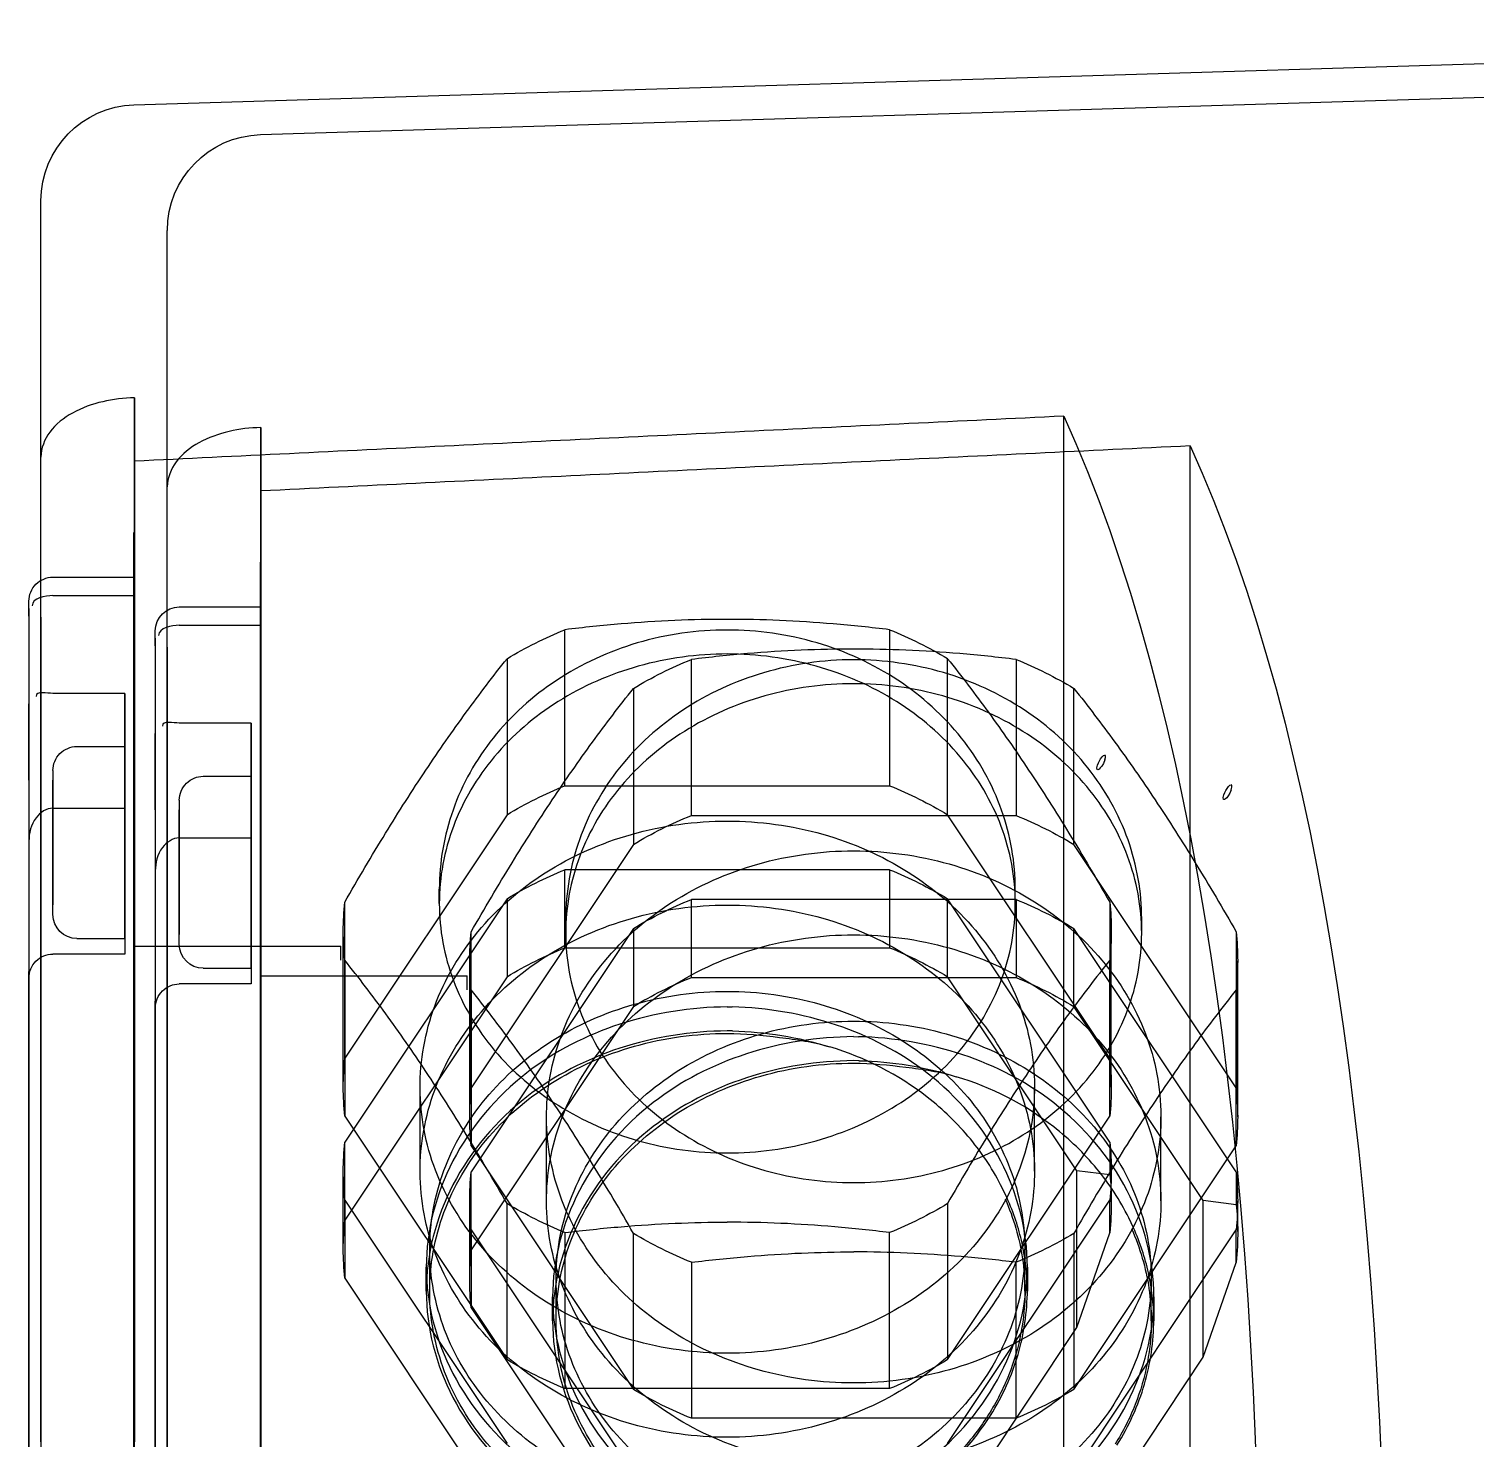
# Model space of a CAD drawing. Header units: millimetres. Extents: x -69706 to 52883, y -6882 to 68885.
# Drawn here: x 7033.7 to 7094, y 26300.1 to 26358.8 of the extents above; entities that cross this region are included whole.
import ezdxf

# ---------------------------------------------------------------- set-up
doc = ezdxf.new("R2010")
doc.units = ezdxf.units.MM
doc.layers.add('ac-SB', color=7, linetype='Continuous', lineweight=13)

# ---------------------------------------------------------------- blocks, each defined once
blk = doc.blocks.new('A$C15852BBE')
at = {"layer": 'ac-SB', "lineweight": -3}
for p, q in [((6135.932, 868.938), (6135.932, 1117.073)), ((6135.932, 1117.073), (6135.932, 869.011)), ((6141.199, 867.699), (6141.199, 1115.834)), ((6141.199, 1115.834), (6141.199, 867.772)), ((6097.192, 992.158), (6097.19, 864.093)), ((6102.459, 990.919), (6102.457, 862.854)), ((6139.81, 872.471), (6139.81, 969.569)), ((6140.31, 969.979), (6140.31, 887.23)), ((6145.577, 968.74), (6145.577, 885.991)), ((6145.077, 871.232), (6145.077, 968.33)), ((6102.035, 910.149), (6096.645, 902.063)), ((6127.15, 900.003), (6120.386, 910.149)), ((6107.302, 908.91), (6101.912, 900.824)), ((6132.417, 898.764), (6125.653, 908.91)), ((6140.31, 872.421), (6140.31, 907.898)), ((6102.035, 906.899), (6095.271, 896.753)), ((6127.15, 896.753), (6120.386, 906.899)), ((6135.91, 907.032), (6135.91, 871.566)), ((6135.91, 863.329), (6135.91, 906.827)), ((6139.81, 906.827), (6139.81, 865.797)), ((6145.577, 871.182), (6145.577, 906.659)), ((6141.177, 905.793), (6141.177, 870.327)), ((6107.302, 905.66), (6100.538, 895.514)), ((6132.417, 895.514), (6125.653, 905.66)), ((6141.177, 862.09), (6141.177, 905.588)), ((6145.077, 905.588), (6145.077, 864.558)), ((6104.446, 904.604), (6104.446, 898.104)), ((6104.446, 904.604), (6117.974, 904.604)), ((6117.974, 898.104), (6117.974, 904.604)), ((6102.035, 903.399), (6095.271, 893.253)), ((6102.035, 896.899), (6102.035, 903.399)), ((6109.713, 903.366), (6109.713, 896.866)), ((6109.713, 903.366), (6123.241, 903.366)), ((6127.15, 893.253), (6120.386, 903.399)), ((6120.386, 903.399), (6120.386, 896.899)), ((6123.241, 896.866), (6123.241, 903.366)), ((6096.645, 902.063), (6095.271, 898.116)), ((6096.645, 902.063), (6096.645, 895.531)), ((6107.302, 902.16), (6100.538, 892.014)), ((6107.302, 895.66), (6107.302, 902.16)), ((6132.417, 892.014), (6125.653, 902.16)), ((6125.653, 902.16), (6125.653, 895.66)), ((6098.704, 899.547), (6098.704, 900.547)), ((6098.81, 900.547), (6098.81, 898.797)), ((6101.912, 900.824), (6100.538, 896.877)), ((6101.912, 900.824), (6101.912, 894.292)), ((6123.61, 900.547), (6123.61, 898.797)), ((6123.755, 900.547), (6123.755, 899.547)), ((6127.15, 896.753), (6127.15, 900.003)), ((6103.971, 898.308), (6103.971, 899.308)), ((6104.077, 899.308), (6104.077, 897.558)), ((6128.877, 899.308), (6128.877, 897.558)), ((6129.022, 899.308), (6129.022, 898.308)), ((6127.21, 898.797), (6127.21, 895.547)), ((6132.417, 895.514), (6132.417, 898.764)), ((6095.271, 898.116), (6095.271, 896.753)), ((6120.386, 887.445), (6127.15, 897.591)), ((6127.15, 897.591), (6127.15, 894.341)), ((6132.477, 897.558), (6132.477, 894.308)), ((6095.21, 896.827), (6095.21, 895.547)), ((6099.552, 896.67), (6099.752, 896.247)), ((6100.538, 896.877), (6100.538, 895.514)), ((6125.653, 886.207), (6132.417, 896.352)), ((6132.417, 896.352), (6132.417, 893.102)), ((6095.271, 895.704), (6096.645, 895.531)), ((6095.271, 894.341), (6095.271, 895.704)), ((6096.645, 895.531), (6102.035, 887.445)), ((6098.41, 895.547), (6098.41, 892.047)), ((6100.477, 895.588), (6100.477, 894.308)), ((6124.01, 895.547), (6124.01, 892.047)), ((6104.82, 895.431), (6105.019, 895.009)), ((6095.271, 894.341), (6102.035, 884.195)), ((6100.538, 894.465), (6101.912, 894.292)), ((6100.538, 893.102), (6100.538, 894.465)), ((6101.912, 894.292), (6107.302, 886.207)), ((6103.677, 894.308), (6103.677, 890.808)), ((6120.386, 884.195), (6127.15, 894.341)), ((6129.277, 894.308), (6129.277, 890.808)), ((6095.271, 893.253), (6095.271, 886.753)), ((6100.538, 893.102), (6107.302, 882.957)), ((6125.653, 882.957), (6132.417, 893.102)), ((6127.15, 886.753), (6127.15, 893.253)), ((6095.21, 892.047), (6095.21, 885.547)), ((6100.538, 892.014), (6100.538, 885.514)), ((6127.21, 892.047), (6127.21, 885.547)), ((6132.417, 885.514), (6132.417, 892.014)), ((6095.271, 890.841), (6102.035, 880.695)), ((6095.271, 884.341), (6095.271, 890.841)), ((6100.477, 890.808), (6100.477, 884.308)), ((6120.386, 880.695), (6127.15, 890.841)), ((6127.15, 890.841), (6127.15, 884.341)), ((6132.477, 890.808), (6132.477, 884.308)), ((6100.538, 889.602), (6107.302, 879.457)), ((6100.538, 883.102), (6100.538, 889.602)), ((6110.989, 889.706), (6111.212, 889.703)), ((6125.653, 879.457), (6132.417, 889.602)), ((6132.417, 889.602), (6132.417, 883.102)), ((6111.212, 888.703), (6111.01, 888.706)), ((6116.256, 888.467), (6116.479, 888.464)), ((6102.035, 887.445), (6102.035, 884.195)), ((6116.479, 887.464), (6116.277, 887.467)), ((6120.386, 884.195), (6120.386, 887.445)), ((6140.31, 879.254), (6140.31, 887.506)), ((6140.31, 885.927), (6140.31, 887.23)), ((6127.31, 886.751), (6127.31, 886.172)), ((6136.31, 879.714), (6136.31, 886.506)), ((6136.31, 886.506), (6139.31, 886.506)), ((6117.974, 886.24), (6104.446, 886.24)), ((6104.446, 882.99), (6104.446, 886.24)), ((6107.302, 886.207), (6107.302, 882.957)), ((6117.974, 886.24), (6117.974, 882.99)), ((6125.653, 882.957), (6125.653, 886.207)), ((6135.91, 886.172), (6127.31, 886.172)), ((6135.91, 885.117), (6135.91, 886.172)), ((6135.91, 886.172), (6135.91, 865.97)), ((6136.31, 885.883), (6136.31, 884.317)), ((6136.31, 885.856), (6136.31, 878.392)), ((6138.31, 885.856), (6136.31, 885.856)), ((6140.31, 881.804), (6140.31, 885.927)), ((6145.577, 878.015), (6145.577, 886.267)), ((6145.577, 884.688), (6145.577, 885.991)), ((6132.577, 885.512), (6132.577, 884.933)), ((6136.31, 877.856), (6136.31, 885.32)), ((6141.577, 878.475), (6141.577, 885.267)), ((6141.577, 885.267), (6144.577, 885.267)), ((6123.241, 885.001), (6109.713, 885.001)), ((6109.713, 881.751), (6109.713, 885.001)), ((6123.241, 885.001), (6123.241, 881.751)), ((6141.177, 884.933), (6132.577, 884.933)), ((6135.91, 871.177), (6135.91, 885.117)), ((6139.31, 884.856), (6139.31, 879.258)), ((6140.31, 881.804), (6140.31, 884.846)), ((6141.177, 883.878), (6141.177, 884.933)), ((6141.177, 884.933), (6141.177, 864.731)), ((6141.577, 884.644), (6141.577, 883.078)), ((6141.577, 884.617), (6141.577, 877.153)), ((6143.577, 884.617), (6141.577, 884.617)), ((6145.577, 880.565), (6145.577, 884.688)), ((6099.21, 884.392), (6099.21, 883.797)), ((6123.21, 884.392), (6123.21, 883.797)), ((6136.31, 884.317), (6136.31, 880.423)), ((6139.31, 878.856), (6139.31, 884.454)), ((6141.577, 876.617), (6141.577, 884.081)), ((6141.177, 869.938), (6141.177, 883.878)), ((6144.577, 883.617), (6144.577, 878.019)), ((6145.577, 880.565), (6145.577, 883.607)), ((6104.446, 882.99), (6117.974, 882.99)), ((6104.477, 883.153), (6104.477, 882.558)), ((6128.477, 883.153), (6128.477, 882.558)), ((6141.577, 883.078), (6141.577, 879.184)), ((6144.577, 877.617), (6144.577, 883.215)), ((6109.713, 881.751), (6123.241, 881.751)), ((6102.035, 880.695), (6102.035, 874.195)), ((6120.386, 874.195), (6120.386, 880.695)), ((6139.31, 880.423), (6136.31, 880.423)), ((6136.31, 880.423), (6136.31, 875.641)), ((6117.974, 879.49), (6104.446, 879.49)), ((6104.446, 872.99), (6104.446, 879.49)), ((6107.302, 879.457), (6107.302, 872.957)), ((6117.974, 879.49), (6117.974, 872.99)), ((6125.653, 872.957), (6125.653, 879.457)), ((6136.31, 875.641), (6136.31, 879.714)), ((6140.31, 879.254), (6140.31, 876.072)), ((6144.577, 879.184), (6141.577, 879.184)), ((6141.577, 879.184), (6141.577, 874.402)), ((6095.541, 878.557), (6095.608, 878.671)), ((6095.608, 878.671), (6095.668, 878.75)), ((6095.668, 878.75), (6095.72, 878.801)), ((6095.72, 878.801), (6095.765, 878.826)), ((6095.787, 878.631), (6095.749, 878.535)), ((6095.765, 878.826), (6095.801, 878.817)), ((6095.812, 878.738), (6095.787, 878.631)), ((6095.801, 878.817), (6095.812, 878.738)), ((6095.479, 878.416), (6095.453, 878.316)), ((6095.453, 878.316), (6095.454, 878.233)), ((6095.454, 878.233), (6095.479, 878.209)), ((6095.479, 878.416), (6095.541, 878.557)), ((6095.534, 878.229), (6095.479, 878.209)), ((6095.596, 878.287), (6095.534, 878.229)), ((6095.654, 878.365), (6095.596, 878.287)), ((6095.706, 878.45), (6095.654, 878.365)), ((6095.749, 878.535), (6095.706, 878.45)), ((6123.241, 878.251), (6109.713, 878.251)), ((6109.713, 871.751), (6109.713, 878.251)), ((6123.241, 878.251), (6123.241, 871.751)), ((6141.577, 874.402), (6141.577, 878.475)), ((6145.577, 878.015), (6145.577, 874.833)), ((6100.808, 877.319), (6100.875, 877.432)), ((6100.875, 877.432), (6100.935, 877.511)), ((6100.935, 877.511), (6100.987, 877.562)), ((6100.987, 877.562), (6101.032, 877.587)), ((6101.054, 877.392), (6101.016, 877.296)), ((6101.032, 877.587), (6101.068, 877.579)), ((6101.079, 877.5), (6101.054, 877.392)), ((6101.068, 877.579), (6101.079, 877.5)), ((6138.31, 877.856), (6136.31, 877.856)), ((6100.746, 877.177), (6100.72, 877.078)), ((6100.72, 877.078), (6100.721, 876.995)), ((6100.721, 876.995), (6100.746, 876.97)), ((6100.746, 877.177), (6100.808, 877.319)), ((6100.801, 876.99), (6100.746, 876.97)), ((6100.863, 877.048), (6100.801, 876.99)), ((6100.921, 877.126), (6100.863, 877.048)), ((6100.973, 877.211), (6100.921, 877.126)), ((6101.016, 877.296), (6100.973, 877.211)), ((6143.577, 876.617), (6141.577, 876.617)), ((6136.31, 875.641), (6139.31, 875.641)), ((6140.31, 872.101), (6140.31, 876.072)), ((6141.577, 874.402), (6144.577, 874.402)), ((6145.577, 870.862), (6145.577, 874.833)), ((6139.81, 872.471), (6139.81, 855.12)), ((6140.31, 872.421), (6140.31, 871.801)), ((6135.91, 871.566), (6135.91, 871.465)), ((6139.31, 871.566), (6135.91, 871.566)), ((6135.91, 871.465), (6135.91, 870.801)), ((6139.31, 870.801), (6135.91, 870.801)), ((6145.077, 871.232), (6145.077, 853.882)), ((6145.577, 871.182), (6145.577, 870.562)), ((6141.177, 870.327), (6141.177, 870.226)), ((6144.577, 870.327), (6141.177, 870.327)), ((6141.177, 870.226), (6141.177, 869.562)), ((6144.577, 869.562), (6141.177, 869.562)), ((6135.932, 869.011), (6135.932, 868.938)), ((6141.199, 867.772), (6141.199, 867.699)), ((6135.91, 865.97), (6135.91, 863.329)), ((6141.177, 864.731), (6141.177, 862.09)), ((6135.932, 851.122), (6032.31, 847.959)), ((6141.199, 849.883), (6037.577, 846.72))]:
    blk.add_line(p, q, dxfattribs=at)
at = {"layer": 'ac-SB', "lineweight": -3, "extrusion": (0, 0, -1)}
for centre, major_axis, ratio, start_param, end_param in [((6137.398, 983.359), (26.709, 132.676), 0.304067, 3.537759, 4.717496), ((6142.665, 982.12), (26.709, 132.676), 0.304067, 3.537759, 4.717496), ((6110.688, 889.105), (-11.815, 11.815), 1, 0.241017, 0.402555), ((6111.682, 889.005), (-11.894, 11.894), 1, 1.16878, 1.32924), ((6115.955, 887.866), (-11.815, 11.815), 1, 0.241017, 0.402555), ((6116.949, 887.766), (-11.894, 11.894), 1, 1.16878, 1.32924), ((6115.202, 898.797), (8.491, 8.491), 1, 0.684818, 0.885978), ((6120.469, 897.558), (8.491, 8.491), 1, 0.684818, 0.885978), ((6111.21, 918.807), (14.613, 25.718), 0.253389, 3.47394, 3.6482), ((6110.738, 882.505), (11.894, 11.894), 1, -1.32924, -1.168779), ((6111.732, 882.605), (11.815, 11.815), 1, -0.402555, -0.241017), ((6107.219, 895.547), (-8.491, 8.491), 1, 5.397207, 5.598367), ((6116.477, 917.568), (14.613, 25.718), 0.253389, 3.47394, 3.6482), ((6116.005, 881.266), (-11.894, 11.894), 1, 0.241556, 0.402017), ((6116.999, 881.366), (11.815, 11.815), 1, -0.402555, -0.241017), ((6115.202, 895.547), (8.491, 8.491), 1, 0.684818, 0.885978), ((6112.486, 894.308), (-8.491, 8.491), 1, 5.397207, 5.598367), ((6120.469, 894.308), (8.491, 8.491), 1, 0.684818, 0.885978), ((6107.219, 892.047), (-8.491, 8.491), 1, 5.397207, 5.598367), ((6115.202, 892.047), (8.491, 8.491), 1, 0.684818, 0.885978), ((6112.486, 890.808), (-8.491, 8.491), 1, 5.397207, 5.598367), ((6120.469, 890.808), (-8.491, 8.491), 1, 2.255614, 2.456775), ((6111.3, 904.249), (-10.286, 10.286), 1, 3.948344, 4.231363), ((6116.567, 903.01), (10.286, 10.286), 1, 2.377548, 2.660567), ((6110.738, 901.84), (-11.894, 11.894), 1, 4.310372, 4.470833), ((6111.732, 901.739), (11.815, 11.815), 1, 1.811814, 1.973352), ((6139.31, 887.506), (-0.707, 0.707), 1, 2.356194, 3.926991), ((6107.219, 885.547), (-8.491, 8.491), 1, 5.397207, 5.598368), ((6115.202, 885.547), (8.491, 8.491), 1, 0.684818, 0.885979), ((6116.006, 900.601), (-11.894, 11.894), 1, 4.310372, 4.470833), ((6116.999, 900.5), (-11.815, 11.815), 1, 3.38261, 3.544148), ((6138.31, 884.856), (0.707, 0.707), 1, -0.785398, 0.785398), ((6144.577, 886.267), (-0.707, 0.707), 1, 2.356194, 3.926991), ((6112.486, 884.308), (-8.491, 8.491), 1, 5.397207, 5.598368), ((6120.469, 884.308), (8.491, 8.491), 1, 0.684818, 0.885979), ((6143.577, 883.617), (0.707, 0.707), 1, -0.785398, 0.785398), ((6110.738, 898.59), (11.894, 11.894), 1, 2.739576, 2.900036), ((6111.732, 898.489), (11.815, 11.815), 1, 1.811814, 1.973352), ((6116.006, 897.351), (-11.894, 11.894), 1, 4.310372, 4.470833), ((6116.999, 897.25), (11.815, 11.815), 1, 1.811814, 1.973352), ((6110.738, 895.09), (11.894, 11.894), 1, 2.739576, 2.900036), ((6111.732, 894.989), (-11.815, 11.815), 1, 3.38261, 3.544148), ((6116.006, 893.851), (11.894, 11.894), 1, 2.739576, 2.900036), ((6116.999, 893.75), (-11.815, 11.815), 1, 3.38261, 3.544148), ((6138.31, 878.856), (-0.707, 0.707), 1, 2.356194, 3.926991), ((6143.577, 877.617), (-0.707, 0.707), 1, 2.356194, 3.926991), ((6110.688, 888.489), (11.815, 11.815), 1, 2.739037, 2.900575), ((6111.682, 888.59), (-11.894, 11.894), 1, 3.383149, 3.54361), ((6115.955, 887.25), (11.815, 11.815), 1, 2.739037, 2.900575), ((6116.949, 887.351), (-11.894, 11.894), 1, 3.383149, 3.54361), ((6139.31, 871.801), (0.707, 0.707), 1, 0.785398, 2.356194), ((6144.577, 870.562), (-0.707, 0.707), 1, 2.356194, 3.926991), ((6135.81, 855.12), (-2.828, 2.828), 1, 2.356194, 3.896474), ((6141.077, 853.882), (-2.828, 2.828), 1, 2.356194, 3.896474)]:
    blk.add_ellipse(centre, major_axis=major_axis, ratio=ratio, start_param=start_param, end_param=end_param, dxfattribs=at)
at = {"layer": 'ac-SB', "lineweight": -3}
for points, knots in [([(6111.21, 911.286), (6112.507, 911.286), (6115.075, 910.937), (6118.556, 909.414), (6121.343, 907.037), (6123.169, 904.005), (6123.82, 900.593), (6123.201, 897.173), (6121.396, 894.116), (6118.603, 891.705), (6115.099, 890.161), (6112.512, 889.808), (6111.21, 889.808)], [0, 0, 0, 0, 0.107291, 0.211417, 0.310448, 0.405814, 0.498822, 0.591715, 0.687214, 0.787068, 0.892241, 1, 1, 1, 1]), ([(6111.212, 889.703), (6112.713, 889.716), (6115.713, 890.184), (6119.856, 892.289), (6122.92, 895.883), (6124.162, 900.547), (6122.92, 905.212), (6119.856, 908.805), (6115.713, 910.91), (6112.713, 911.378), (6111.212, 911.391)], [0, 0, 0, 0, 0.124006, 0.244015, 0.375007, 0.500001, 0.624995, 0.755986, 0.875995, 1, 1, 1, 1]), ([(6110.989, 910.388), (6109.529, 910.349), (6106.619, 909.856), (6102.566, 907.766), (6099.535, 904.204), (6098.298, 899.547), (6099.535, 894.89), (6102.568, 891.325), (6106.628, 889.234), (6109.546, 888.742), (6111.01, 888.706)], [0, 0, 0, 0, 0.122329, 0.240706, 0.373238, 0.499716, 0.626194, 0.758725, 0.877381, 1, 1, 1, 1]), ([(6111.212, 888.703), (6112.713, 888.716), (6115.713, 889.184), (6119.856, 891.289), (6122.92, 894.883), (6124.162, 899.547), (6122.92, 904.212), (6119.856, 907.805), (6115.713, 909.91), (6112.713, 910.378), (6111.212, 910.391)], [0, 0, 0, 0, 0.124006, 0.244015, 0.375007, 0.500001, 0.624995, 0.755986, 0.875995, 1, 1, 1, 1]), ([(6116.477, 910.047), (6117.774, 910.047), (6120.342, 909.698), (6123.823, 908.175), (6126.61, 905.798), (6128.436, 902.766), (6129.087, 899.354), (6128.468, 895.934), (6126.663, 892.877), (6123.87, 890.466), (6120.366, 888.922), (6117.779, 888.569), (6116.477, 888.569)], [0, 0, 0, 0, 0.107291, 0.211417, 0.310448, 0.405814, 0.498822, 0.591715, 0.687214, 0.787068, 0.892241, 1, 1, 1, 1]), ([(6116.479, 888.464), (6117.98, 888.477), (6120.98, 888.945), (6125.123, 891.05), (6128.187, 894.644), (6129.429, 899.308), (6128.187, 903.973), (6125.123, 907.566), (6120.98, 909.671), (6117.98, 910.139), (6116.479, 910.152)], [0, 0, 0, 0, 0.124006, 0.244015, 0.375007, 0.500001, 0.624995, 0.755986, 0.875995, 1, 1, 1, 1]), ([(6111.21, 888.058), (6109.914, 888.058), (6107.346, 888.407), (6103.865, 889.93), (6101.077, 892.308), (6099.252, 895.339), (6098.601, 898.751), (6099.22, 902.171), (6101.025, 905.228), (6103.817, 907.639), (6107.322, 909.183), (6109.908, 909.536), (6111.21, 909.536)], [0, 0, 0, 0, 0.107291, 0.211417, 0.310449, 0.405815, 0.498824, 0.591716, 0.687215, 0.787069, 0.892241, 1, 1, 1, 1]), ([(6111.21, 909.536), (6112.507, 909.536), (6115.075, 909.187), (6118.556, 907.664), (6121.343, 905.287), (6123.169, 902.255), (6123.82, 898.843), (6123.201, 895.423), (6121.396, 892.366), (6118.603, 889.955), (6115.099, 888.411), (6112.512, 888.058), (6111.21, 888.058)], [0, 0, 0, 0, 0.107291, 0.211417, 0.310449, 0.405815, 0.498824, 0.591716, 0.687215, 0.787069, 0.892241, 1, 1, 1, 1]), ([(6116.256, 909.149), (6114.796, 909.11), (6111.886, 908.617), (6107.833, 906.527), (6104.802, 902.965), (6103.565, 898.308), (6104.802, 893.651), (6107.836, 890.086), (6111.895, 887.995), (6114.813, 887.503), (6116.277, 887.467)], [0, 0, 0, 0, 0.122329, 0.240706, 0.373238, 0.499716, 0.626194, 0.758725, 0.877381, 1, 1, 1, 1]), ([(6116.479, 887.464), (6117.98, 887.477), (6120.98, 887.945), (6125.123, 890.05), (6128.187, 893.644), (6129.429, 898.308), (6128.187, 902.973), (6125.123, 906.566), (6120.98, 908.671), (6117.98, 909.139), (6116.479, 909.152)], [0, 0, 0, 0, 0.124006, 0.244015, 0.375007, 0.500001, 0.624995, 0.755986, 0.875995, 1, 1, 1, 1]), ([(6116.477, 886.819), (6115.181, 886.819), (6112.613, 887.168), (6109.132, 888.691), (6106.344, 891.069), (6104.519, 894.101), (6103.868, 897.513), (6104.487, 900.932), (6106.292, 903.989), (6109.084, 906.4), (6112.589, 907.944), (6115.175, 908.297), (6116.477, 908.297)], [0, 0, 0, 0, 0.107291, 0.211417, 0.310449, 0.405815, 0.498824, 0.591716, 0.687215, 0.787069, 0.892241, 1, 1, 1, 1]), ([(6109.785, 908.46), (6109.202, 908.146), (6107.559, 907.076), (6106.242, 905.622), (6105.509, 904.481)], [0, 0, 0, 0, 0.332696, 1, 1, 1, 1]), ([(6105.587, 904.444), (6105.925, 904.981), (6106.711, 906.008), (6108.152, 907.336), (6109.259, 908.06), (6109.843, 908.381)], [0, 0, 0, 0, 0.32537, 0.658705, 1, 1, 1, 1]), ([(6116.477, 908.297), (6117.774, 908.297), (6120.342, 907.948), (6123.823, 906.425), (6126.61, 904.048), (6128.436, 901.016), (6129.087, 897.604), (6128.468, 894.184), (6126.663, 891.127), (6123.87, 888.716), (6120.366, 887.172), (6117.779, 886.819), (6116.477, 886.819)], [0, 0, 0, 0, 0.107291, 0.211417, 0.310449, 0.405815, 0.498824, 0.591716, 0.687215, 0.787069, 0.892241, 1, 1, 1, 1]), ([(6111.21, 884.462), (6109.872, 884.462), (6107.221, 884.822), (6103.628, 886.394), (6100.751, 888.848), (6098.866, 891.978), (6098.194, 895.5), (6098.833, 899.03), (6100.696, 902.186), (6103.579, 904.674), (6107.196, 906.268), (6109.866, 906.632), (6111.21, 906.632)], [0, 0, 0, 0, 0.107291, 0.211417, 0.310449, 0.405815, 0.498824, 0.591716, 0.687215, 0.787069, 0.892241, 1, 1, 1, 1]), ([(6111.21, 906.632), (6112.548, 906.632), (6115.2, 906.272), (6118.793, 904.7), (6121.67, 902.246), (6123.555, 899.116), (6124.226, 895.594), (6123.588, 892.064), (6121.725, 888.909), (6118.842, 886.42), (6115.225, 884.826), (6112.554, 884.462), (6111.21, 884.462)], [0, 0, 0, 0, 0.107291, 0.211417, 0.310449, 0.405815, 0.498824, 0.591716, 0.687215, 0.787069, 0.892241, 1, 1, 1, 1]), ([(6100.242, 905.72), (6099.733, 904.91), (6098.975, 903.237), (6098.713, 901.418), (6098.705, 900.484)], [0, 0, 0, 0, 0.505543, 1, 1, 1, 1]), ([(6098.811, 900.485), (6098.806, 901.086), (6098.917, 902.299), (6099.431, 904.062), (6099.992, 905.16), (6100.32, 905.683)], [0, 0, 0, 0, 0.329545, 0.662003, 1, 1, 1, 1]), ([(6116.477, 883.223), (6115.139, 883.223), (6112.488, 883.583), (6108.895, 885.155), (6106.018, 887.609), (6104.133, 890.739), (6103.461, 894.261), (6104.1, 897.791), (6105.963, 900.947), (6108.846, 903.435), (6112.463, 905.029), (6115.133, 905.393), (6116.477, 905.393)], [0, 0, 0, 0, 0.107291, 0.211417, 0.310449, 0.405815, 0.498824, 0.591716, 0.687215, 0.787069, 0.892241, 1, 1, 1, 1]), ([(6116.477, 905.393), (6117.815, 905.393), (6120.467, 905.033), (6124.06, 903.461), (6126.937, 901.007), (6128.822, 897.877), (6129.493, 894.355), (6128.855, 890.825), (6126.992, 887.67), (6124.109, 885.181), (6120.492, 883.587), (6117.821, 883.223), (6116.477, 883.223)], [0, 0, 0, 0, 0.107291, 0.211417, 0.310449, 0.405815, 0.498824, 0.591716, 0.687215, 0.787069, 0.892241, 1, 1, 1, 1]), ([(6105.509, 904.481), (6105, 903.672), (6104.242, 901.998), (6103.98, 900.179), (6103.972, 899.245)], [0, 0, 0, 0, 0.505543, 1, 1, 1, 1]), ([(6104.078, 899.246), (6104.074, 899.847), (6104.184, 901.061), (6104.698, 902.823), (6105.259, 903.921), (6105.587, 904.444)], [0, 0, 0, 0, 0.329545, 0.662003, 1, 1, 1, 1]), ([(6111.21, 880.962), (6109.872, 880.962), (6107.221, 881.322), (6103.628, 882.894), (6100.751, 885.348), (6098.866, 888.478), (6098.194, 892), (6098.833, 895.53), (6100.696, 898.686), (6103.579, 901.174), (6107.196, 902.768), (6109.866, 903.132), (6111.21, 903.132)], [0, 0, 0, 0, 0.107291, 0.211417, 0.310449, 0.405815, 0.498824, 0.591716, 0.687215, 0.787069, 0.892241, 1, 1, 1, 1]), ([(6111.21, 903.132), (6112.548, 903.132), (6115.2, 902.772), (6118.793, 901.2), (6121.67, 898.746), (6123.555, 895.616), (6124.226, 892.094), (6123.588, 888.564), (6121.725, 885.409), (6118.842, 882.92), (6115.225, 881.326), (6112.554, 880.962), (6111.21, 880.962)], [0, 0, 0, 0, 0.107291, 0.211417, 0.310449, 0.405815, 0.498824, 0.591716, 0.687215, 0.787069, 0.892241, 1, 1, 1, 1]), ([(6116.477, 879.723), (6115.139, 879.723), (6112.488, 880.083), (6108.895, 881.655), (6106.018, 884.109), (6104.133, 887.239), (6103.461, 890.761), (6104.1, 894.291), (6105.963, 897.447), (6108.846, 899.935), (6112.463, 901.529), (6115.133, 901.893), (6116.477, 901.893)], [0, 0, 0, 0, 0.107291, 0.211417, 0.310449, 0.405815, 0.498824, 0.591716, 0.687215, 0.787069, 0.892241, 1, 1, 1, 1]), ([(6116.477, 901.893), (6117.815, 901.893), (6120.467, 901.533), (6124.06, 899.961), (6126.937, 897.507), (6128.822, 894.377), (6129.493, 890.855), (6128.855, 887.325), (6126.992, 884.17), (6124.109, 881.681), (6120.492, 880.087), (6117.821, 879.723), (6116.477, 879.723)], [0, 0, 0, 0, 0.107291, 0.211417, 0.310449, 0.405815, 0.498824, 0.591716, 0.687215, 0.787069, 0.892241, 1, 1, 1, 1]), ([(6098.705, 900.484), (6098.714, 899.824), (6098.865, 898.523), (6099.278, 897.281), (6099.552, 896.67)], [0, 0, 0, 0, 0.496623, 1, 1, 1, 1]), ([(6099.634, 896.697), (6099.457, 897.097), (6099.157, 897.916), (6098.879, 899.19), (6098.813, 900.054), (6098.811, 900.485)], [0, 0, 0, 0, 0.335945, 0.668795, 1, 1, 1, 1]), ([(6103.972, 899.245), (6103.981, 898.585), (6104.132, 897.284), (6104.545, 896.042), (6104.82, 895.431)], [0, 0, 0, 0, 0.496623, 1, 1, 1, 1]), ([(6104.901, 895.459), (6104.724, 895.858), (6104.424, 896.677), (6104.146, 897.951), (6104.08, 898.815), (6104.078, 899.246)], [0, 0, 0, 0, 0.335945, 0.668795, 1, 1, 1, 1]), ([(6104.446, 898.104), (6105.207, 898.012), (6106.716, 897.853), (6108.972, 897.705), (6110.466, 897.671), (6111.21, 897.671)], [0, 0, 0, 0, 0.339154, 0.670732, 1, 1, 1, 1]), ([(6117.974, 898.104), (6117.194, 898.009), (6115.666, 897.849), (6113.409, 897.704), (6111.935, 897.671), (6111.21, 897.671)], [0, 0, 0, 0, 0.347793, 0.679518, 1, 1, 1, 1]), ([(6095.271, 886.753), (6095.855, 887.486), (6097.017, 889.008), (6098.704, 891.432), (6100.386, 894.075), (6101.48, 895.931), (6102.035, 896.899)], [0, 0, 0, 0, 0.230279, 0.470522, 0.725833, 1, 1, 1, 1]), ([(6109.713, 896.866), (6110.474, 896.773), (6111.983, 896.614), (6114.239, 896.466), (6115.733, 896.433), (6116.477, 896.433)], [0, 0, 0, 0, 0.339154, 0.670732, 1, 1, 1, 1]), ([(6123.241, 896.866), (6122.461, 896.77), (6120.933, 896.61), (6118.676, 896.465), (6117.202, 896.433), (6116.477, 896.433)], [0, 0, 0, 0, 0.347793, 0.679518, 1, 1, 1, 1]), ([(6120.386, 896.899), (6120.941, 895.931), (6122.035, 894.075), (6123.716, 891.432), (6125.404, 889.008), (6126.566, 887.486), (6127.15, 886.753)], [0, 0, 0, 0, 0.274167, 0.529478, 0.769721, 1, 1, 1, 1]), ([(6099.752, 896.247), (6100.116, 895.516), (6101.025, 894.131), (6103.321, 891.913), (6105.472, 890.807), (6106.94, 890.371)], [0, 0, 0, 0, 0.256184, 0.51941, 1, 1, 1, 1]), ([(6100.538, 885.514), (6101.122, 886.247), (6102.284, 887.769), (6103.971, 890.193), (6105.653, 892.836), (6106.747, 894.692), (6107.302, 895.66)], [0, 0, 0, 0, 0.230279, 0.470522, 0.725833, 1, 1, 1, 1]), ([(6125.653, 895.66), (6126.208, 894.692), (6127.302, 892.836), (6128.983, 890.193), (6130.671, 887.769), (6131.833, 886.247), (6132.417, 885.514)], [0, 0, 0, 0, 0.274167, 0.529478, 0.769721, 1, 1, 1, 1]), ([(6105.019, 895.009), (6105.383, 894.277), (6106.292, 892.892), (6108.588, 890.674), (6110.739, 889.568), (6112.207, 889.132)], [0, 0, 0, 0, 0.256184, 0.51941, 1, 1, 1, 1]), ([(6111.21, 894.785), (6109.963, 894.785), (6107.483, 894.45), (6104.105, 892.978), (6101.391, 890.663), (6099.623, 887.706), (6099.007, 884.392), (6099.623, 881.079), (6101.391, 878.122), (6104.105, 875.807), (6107.483, 874.335), (6109.963, 874), (6111.21, 874)], [0, 0, 0, 0, 0.106714, 0.210961, 0.31109, 0.406922, 0.5, 0.593078, 0.68891, 0.789039, 0.893286, 1, 1, 1, 1]), ([(6111.21, 874), (6112.458, 874), (6114.938, 874.335), (6118.316, 875.807), (6121.029, 878.122), (6122.797, 881.079), (6123.414, 884.392), (6122.797, 887.706), (6121.029, 890.663), (6118.316, 892.978), (6114.938, 894.45), (6112.458, 894.785), (6111.21, 894.785)], [0, 0, 0, 0, 0.106714, 0.210961, 0.31109, 0.406922, 0.5, 0.593078, 0.68891, 0.789039, 0.893286, 1, 1, 1, 1]), ([(6116.477, 893.546), (6115.23, 893.546), (6112.75, 893.211), (6109.372, 891.739), (6106.659, 889.424), (6104.89, 886.467), (6104.274, 883.153), (6104.89, 879.84), (6106.659, 876.883), (6109.372, 874.568), (6112.75, 873.096), (6115.23, 872.761), (6116.477, 872.761)], [0, 0, 0, 0, 0.106714, 0.210961, 0.31109, 0.406922, 0.5, 0.593078, 0.68891, 0.789039, 0.893286, 1, 1, 1, 1]), ([(6116.477, 872.761), (6117.725, 872.761), (6120.205, 873.096), (6123.583, 874.568), (6126.296, 876.883), (6128.064, 879.84), (6128.681, 883.153), (6128.064, 886.467), (6126.296, 889.424), (6123.583, 891.739), (6120.205, 893.211), (6117.725, 893.546), (6116.477, 893.546)], [0, 0, 0, 0, 0.106714, 0.210961, 0.31109, 0.406922, 0.5, 0.593078, 0.68891, 0.789039, 0.893286, 1, 1, 1, 1]), ([(6111.21, 889.808), (6110.483, 889.808), (6109.052, 889.963), (6107.618, 890.158), (6106.94, 890.371)], [0, 0, 0, 0, 0.506155, 1, 1, 1, 1]), ([(6116.477, 888.569), (6115.75, 888.569), (6114.319, 888.724), (6112.885, 888.919), (6112.207, 889.132)], [0, 0, 0, 0, 0.506155, 1, 1, 1, 1]), ([(6102.035, 874.195), (6101.451, 874.928), (6100.289, 876.451), (6098.602, 878.875), (6096.92, 881.518), (6095.826, 883.374), (6095.271, 884.341)], [0, 0, 0, 0, 0.230279, 0.470522, 0.725833, 1, 1, 1, 1]), ([(6127.15, 884.341), (6126.595, 883.374), (6125.501, 881.518), (6123.819, 878.875), (6122.131, 876.451), (6120.969, 874.928), (6120.386, 874.195)], [0, 0, 0, 0, 0.274167, 0.529478, 0.769721, 1, 1, 1, 1]), ([(6099.21, 883.797), (6099.21, 882.685), (6099.606, 880.41), (6101.332, 877.349), (6104.035, 874.914), (6107.439, 873.358), (6109.951, 873.003), (6111.21, 873.003)], [0, 0, 0, 0, 0.18695, 0.379464, 0.580334, 0.78828, 1, 1, 1, 1]), ([(6111.21, 873.003), (6112.474, 873.003), (6114.988, 873.359), (6118.391, 874.919), (6121.088, 877.349), (6122.813, 880.406), (6123.21, 882.682), (6123.21, 883.797)], [0, 0, 0, 0, 0.212392, 0.420186, 0.620473, 0.81261, 1, 1, 1, 1]), ([(6107.302, 872.957), (6106.718, 873.69), (6105.556, 875.212), (6103.869, 877.636), (6102.187, 880.279), (6101.093, 882.135), (6100.538, 883.102)], [0, 0, 0, 0, 0.230279, 0.470522, 0.725833, 1, 1, 1, 1]), ([(6132.417, 883.102), (6131.862, 882.135), (6130.768, 880.279), (6129.086, 877.636), (6127.398, 875.212), (6126.236, 873.69), (6125.653, 872.957)], [0, 0, 0, 0, 0.274167, 0.529478, 0.769721, 1, 1, 1, 1]), ([(6104.477, 882.558), (6104.477, 881.446), (6104.873, 879.171), (6106.599, 876.11), (6109.302, 873.675), (6112.707, 872.119), (6115.218, 871.764), (6116.477, 871.764)], [0, 0, 0, 0, 0.18695, 0.379464, 0.580334, 0.78828, 1, 1, 1, 1]), ([(6116.477, 871.764), (6117.741, 871.764), (6120.255, 872.121), (6123.658, 873.68), (6126.355, 876.111), (6128.08, 879.168), (6128.477, 881.443), (6128.477, 882.558)], [0, 0, 0, 0, 0.212392, 0.420186, 0.620473, 0.81261, 1, 1, 1, 1]), ([(6139.31, 880.423), (6139.58, 880.423), (6140.172, 880.823), (6140.31, 881.463), (6140.31, 881.804)], [0, 0, 0, 0, 0.4412, 1, 1, 1, 1]), ([(6144.577, 879.184), (6144.847, 879.184), (6145.439, 879.584), (6145.577, 880.224), (6145.577, 880.565)], [0, 0, 0, 0, 0.4412, 1, 1, 1, 1]), ([(6104.446, 872.99), (6105.227, 872.894), (6106.755, 872.734), (6109.011, 872.589), (6110.486, 872.557), (6111.21, 872.557)], [0, 0, 0, 0, 0.347793, 0.679518, 1, 1, 1, 1]), ([(6111.21, 872.557), (6111.938, 872.557), (6113.415, 872.589), (6115.672, 872.735), (6117.197, 872.895), (6117.974, 872.99)], [0, 0, 0, 0, 0.321836, 0.653535, 1, 1, 1, 1]), ([(6109.713, 871.751), (6110.494, 871.656), (6112.022, 871.496), (6114.278, 871.35), (6115.753, 871.318), (6116.477, 871.318)], [0, 0, 0, 0, 0.347793, 0.679518, 1, 1, 1, 1]), ([(6116.477, 871.318), (6117.205, 871.318), (6118.682, 871.35), (6120.939, 871.496), (6122.464, 871.656), (6123.241, 871.751)], [0, 0, 0, 0, 0.321836, 0.653535, 1, 1, 1, 1]), ([(6097.191, 864.093), (6101.49, 864.299), (6110.091, 864.716), (6122.997, 865.342), (6131.605, 865.759), (6135.91, 865.97)], [0, 0, 0, 0, 0.333075, 0.66642, 1, 1, 1, 1]), ([(6135.914, 863.329), (6136.357, 863.337), (6137.25, 863.44), (6138.489, 863.885), (6139.495, 864.645), (6139.81, 865.43), (6139.81, 865.797)], [0, 0, 0, 0, 0.265052, 0.532775, 0.780105, 1, 1, 1, 1]), ([(6102.458, 862.854), (6106.757, 863.06), (6115.358, 863.477), (6128.264, 864.103), (6136.872, 864.52), (6141.177, 864.731)], [0, 0, 0, 0, 0.333075, 0.66642, 1, 1, 1, 1]), ([(6141.181, 862.09), (6141.624, 862.098), (6142.517, 862.201), (6143.756, 862.646), (6144.763, 863.406), (6145.077, 864.191), (6145.077, 864.558)], [0, 0, 0, 0, 0.265052, 0.532775, 0.780105, 1, 1, 1, 1])]:
    blk.add_open_spline(points, degree=3, knots=knots, dxfattribs=at)
for points in [[(6139.31, 875.641), (6139.549, 875.641), (6140.014, 875.527), (6140.014, 875.765)], [(6144.577, 874.402), (6144.816, 874.402), (6145.281, 874.288), (6145.281, 874.526)], [(6139.31, 871.566), (6139.632, 871.566), (6140.176, 871.672), (6140.176, 871.994)], [(6144.577, 870.327), (6144.899, 870.327), (6145.443, 870.433), (6145.443, 870.755)]]:
    blk.add_open_spline(points, degree=3, dxfattribs=at)

msp = doc.modelspace()

# ---------------------------------------------------------------- block references
at = {"layer": 'ac-SB', "rotation": 180}
msp.add_blockref('A$C15852BBE', (13179.315, 27205.514), dxfattribs=at)

doc.saveas('drawing.dxf')
